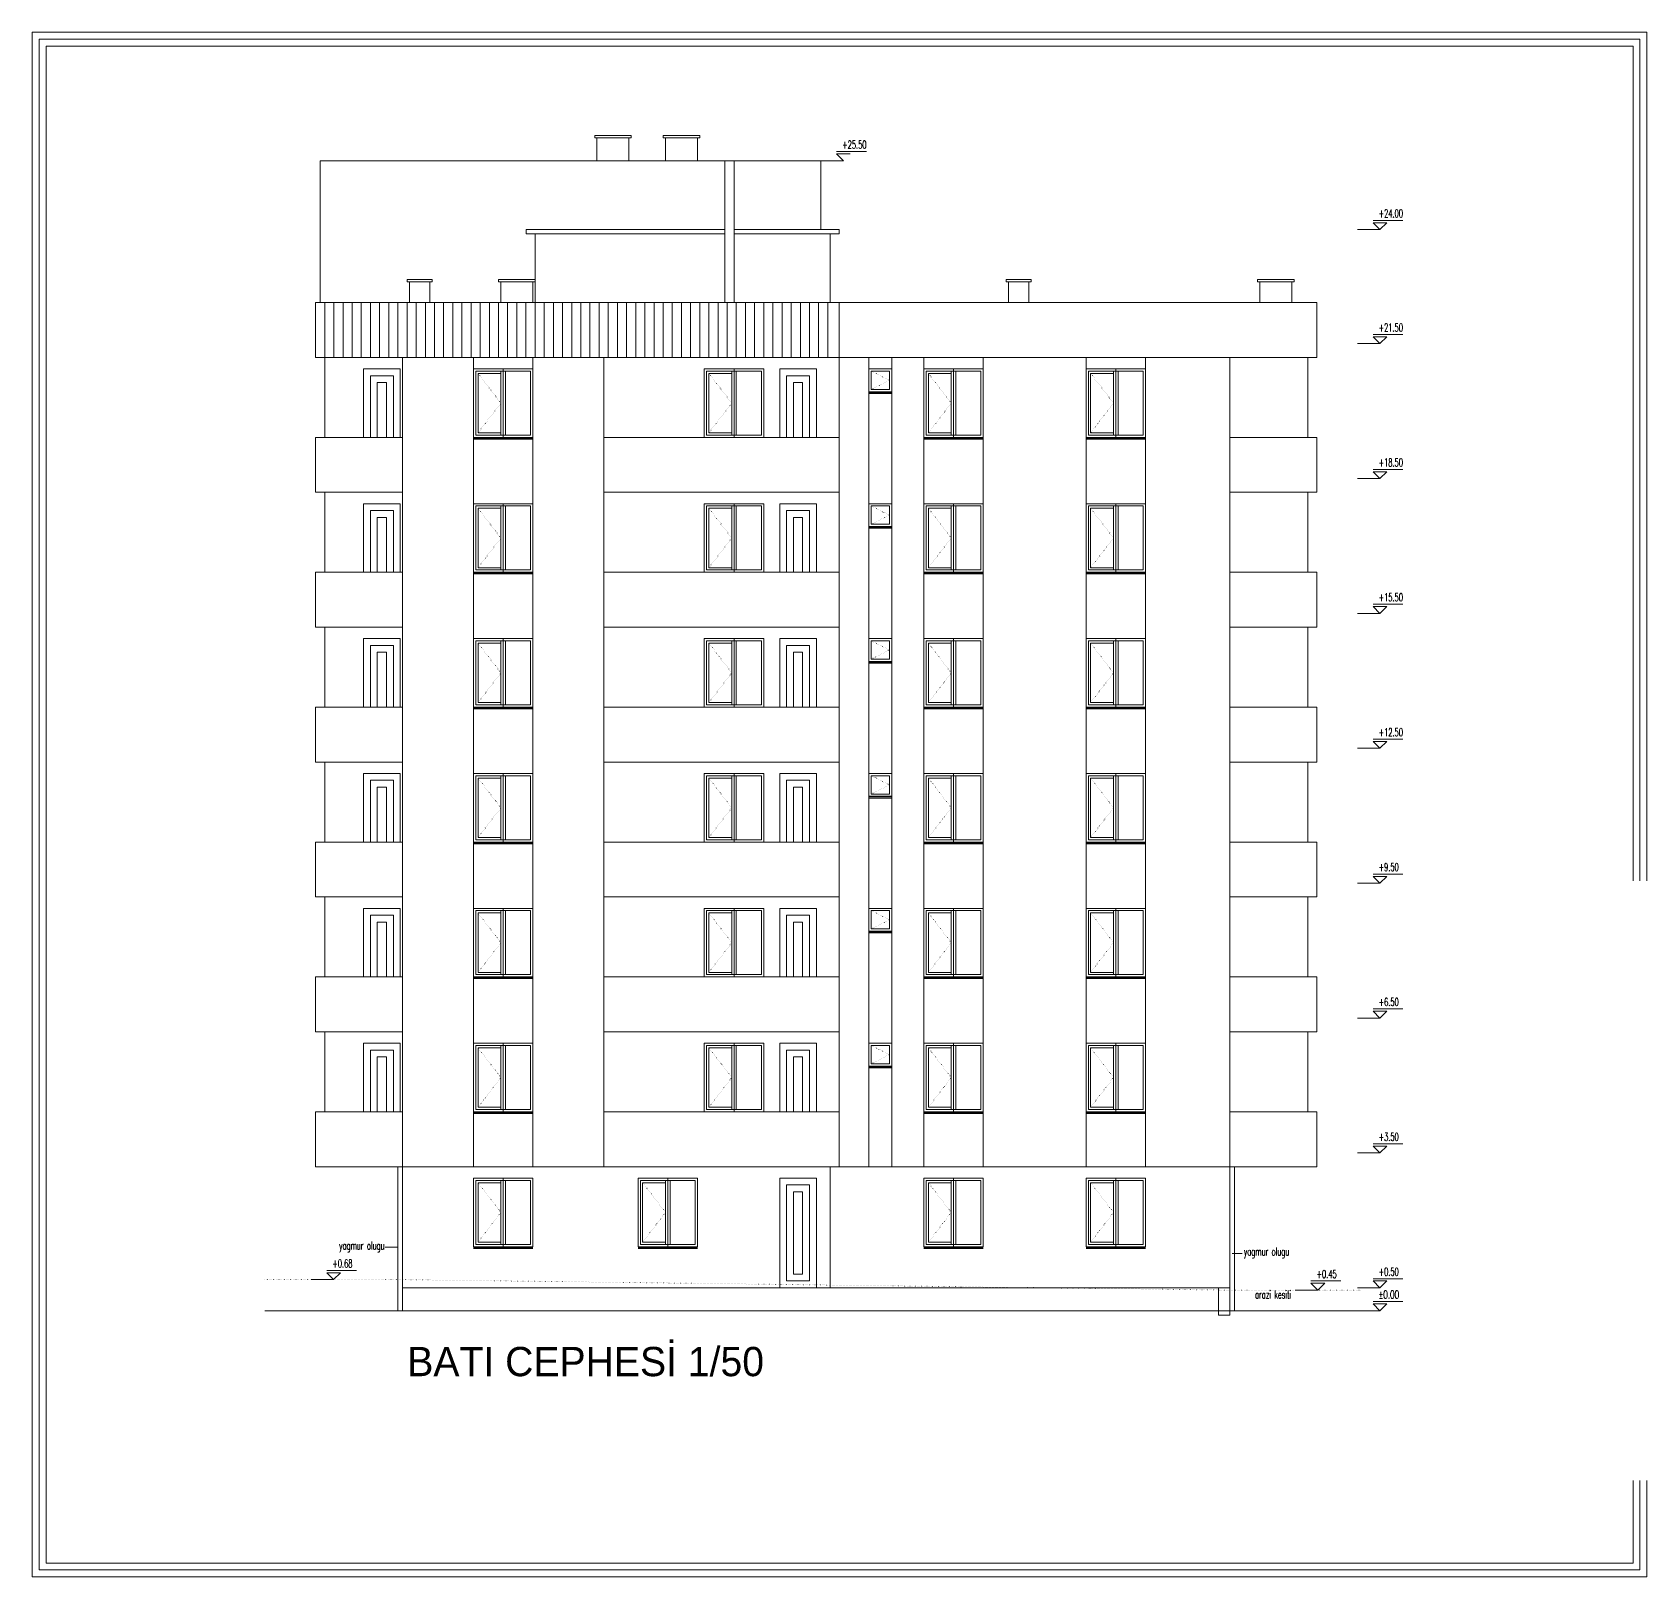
# Model space of a CAD drawing. Header units: millimetres. Extents: x -16104 to 67872, y -88009 to 12107.
# Drawn here: x 49930 to 53461, y 8729 to 12107 of the extents above; entities that cross this region are included whole.
import ezdxf

# ---------------------------------------------------------------- set-up
doc = ezdxf.new("R2010")
doc.units = ezdxf.units.MM
doc.linetypes.add('ACAD_ISO07W100', pattern=[3, 0, -3])
doc.layers.get('0').update_dxf_attribs({"color": 241})
doc.layers.add('c05', color=32, linetype='Continuous', lineweight=13)
doc.layers.add('TARAMA', color=8, linetype='Continuous', lineweight=15)
doc.styles.add('OLCU', font='simplex.shx', dxfattribs={"width": 0.6, "height": 1400})
doc.styles.add('ÖLÇÜ-50', font='comic.ttf', dxfattribs={"height": 12.5})

msp = doc.modelspace()

# ---------------------------------------------------------------- linework, layer by layer
for p, q in [((51759.8, 11321.1), (51809.8, 11321.1)), ((51759.8, 11318.1), (51809.8, 11318.1)), ((50895, 11221.1), (51025, 11221.1)), ((50895, 11218.1), (51025, 11218.1)), ((51879.8, 11221.1), (52009.8, 11221.1)), ((51879.8, 11218.1), (52009.8, 11218.1)), ((52234.6, 11221.1), (52364.6, 11221.1)), ((52234.6, 11218.1), (52364.6, 11218.1)), ((51759.8, 11026.1), (51809.8, 11026.1)), ((51759.8, 11023.1), (51809.8, 11023.1)), ((50895, 10926.1), (51025, 10926.1)), ((50895, 10923.1), (51025, 10923.1)), ((51879.8, 10926.1), (52009.8, 10926.1)), ((51879.8, 10923.1), (52009.8, 10923.1)), ((52234.6, 10926.1), (52364.6, 10926.1)), ((52234.6, 10923.1), (52364.6, 10923.1)), ((51759.8, 10731.1), (51809.8, 10731.1)), ((51759.8, 10728.1), (51809.8, 10728.1)), ((50895, 10631.1), (51025, 10631.1)), ((50895, 10628.1), (51025, 10628.1)), ((51879.8, 10631.1), (52009.8, 10631.1)), ((51879.8, 10628.1), (52009.8, 10628.1)), ((52234.6, 10631.1), (52364.6, 10631.1)), ((52234.6, 10628.1), (52364.6, 10628.1)), ((51759.8, 10436.1), (51809.8, 10436.1)), ((51759.8, 10433.1), (51809.8, 10433.1)), ((50895, 10336.1), (51025, 10336.1)), ((50895, 10333.1), (51025, 10333.1)), ((51879.8, 10336.1), (52009.8, 10336.1)), ((51879.8, 10333.1), (52009.8, 10333.1)), ((52234.6, 10336.1), (52364.6, 10336.1)), ((52234.6, 10333.1), (52364.6, 10333.1)), ((51759.8, 10141.1), (51809.8, 10141.1)), ((51759.8, 10138.1), (51809.8, 10138.1)), ((50895, 10041.1), (51025, 10041.1)), ((50895, 10038.1), (51025, 10038.1)), ((51879.8, 10041.1), (52009.8, 10041.1)), ((51879.8, 10038.1), (52009.8, 10038.1)), ((52234.6, 10041.1), (52364.6, 10041.1)), ((52234.6, 10038.1), (52364.6, 10038.1)), ((51759.8, 9846.1), (51809.8, 9846.1)), ((51759.8, 9843.1), (51809.8, 9843.1)), ((50895, 9746.1), (51025, 9746.1)), ((51879.8, 9746.1), (52009.8, 9746.1)), ((52234.6, 9746.1), (52364.6, 9746.1)), ((50895, 9743.1), (51025, 9743.1)), ((51879.8, 9743.1), (52009.8, 9743.1)), ((52234.6, 9743.1), (52364.6, 9743.1)), ((50895, 9451.1), (51025, 9451.1)), ((50895, 9448.1), (51025, 9448.1)), ((51255, 9451.1), (51385, 9451.1)), ((51255, 9448.1), (51385, 9448.1)), ((51879.8, 9451.1), (52009.8, 9451.1)), ((51879.8, 9448.1), (52009.8, 9448.1)), ((52234.6, 9451.1), (52364.6, 9451.1)), ((52234.6, 9448.1), (52364.6, 9448.1))]:
    msp.add_line(p, q)
at = {"layer": 'c05'}
for points in [[(53460.6, 8939.6), (53460.6, 8729.3), (49930.3, 8729.3), (49930.3, 12107.1), (53460.6, 12107.1), (53460.6, 10251)], [(53460.6, 8939.6), (53460.6, 8729.3), (49930.3, 8729.3), (49930.3, 12107.1), (53460.6, 12107.1), (53460.6, 10251)], [(53445.6, 8939.6), (53445.6, 8744.3), (49945.3, 8744.3), (49945.3, 12092.1), (53445.6, 12092.1), (53445.6, 10251)], [(53430.6, 8939.6), (53430.6, 8759.3), (49960.3, 8759.3), (49960.3, 12077.1), (53430.6, 12077.1), (53430.6, 10251)]]:
    msp.add_lwpolyline(points, dxfattribs=at)
at = {"layer": 'TARAMA'}
for p, q in [((51160.1, 11881.1), (51160.1, 11876.1)), ((51160.1, 11881.1), (51240.1, 11881.1)), ((51160.1, 11876.1), (51240.1, 11876.1)), ((51165.1, 11876.1), (51165.1, 11826.1)), ((51235.1, 11876.1), (51235.1, 11826.1)), ((51240.1, 11881.1), (51240.1, 11876.1)), ((51309.8, 11881.1), (51309.8, 11876.1)), ((51309.8, 11881.1), (51389.8, 11881.1)), ((51309.8, 11876.1), (51389.8, 11876.1)), ((51309.8, 11876.1), (51389.8, 11876.1)), ((51314.8, 11876.1), (51314.8, 11826.1)), ((51314.8, 11871.1), (51314.8, 11826.1)), ((51384.8, 11876.1), (51384.8, 11826.1)), ((51384.8, 11871.1), (51384.8, 11826.1)), ((51389.8, 11881.1), (51389.8, 11876.1)), ((50559.8, 11516.1), (50559.8, 11826.1)), ((50990.1, 11826.1), (51654.8, 11826.1)), ((51444.8, 11516.1), (51444.8, 11826.1)), ((51464.8, 11516.1), (51464.8, 11826.1)), ((51654.8, 11676.1), (51654.8, 11826.1)), ((51010.1, 11676.1), (51444.8, 11676.1)), ((51010.1, 11676.1), (51010.1, 11666.1)), ((51010.1, 11666.1), (51444.8, 11666.1)), ((51030.1, 11666.1), (51030.1, 11516.1)), ((51464.8, 11676.1), (51694.8, 11676.1)), ((51464.8, 11666.1), (51694.8, 11666.1)), ((51674.8, 11666.1), (51674.8, 11516.1)), ((51694.8, 11676.1), (51694.8, 11666.1)), ((50749.8, 11566.1), (50749.8, 11561.1)), ((50804.8, 11566.1), (50749.8, 11566.1)), ((50804.8, 11561.1), (50749.8, 11561.1)), ((50754.8, 11561.1), (50754.8, 11516.1)), ((50799.8, 11561.1), (50799.8, 11516.1)), ((50804.8, 11566.1), (50804.8, 11561.1)), ((50950.1, 11566.1), (51030.1, 11566.1)), ((50950.1, 11561.1), (50950.1, 11566.1)), ((50950.1, 11561.1), (51030.1, 11561.1)), ((50955.1, 11561.1), (50955.1, 11516.1)), ((51025.1, 11561.1), (51025.1, 11516.1)), ((52114.8, 11566.1), (52059.8, 11566.1)), ((52059.8, 11561.1), (52059.8, 11566.1)), ((52114.8, 11561.1), (52059.8, 11561.1)), ((52064.8, 11561.1), (52064.8, 11516.1)), ((52109.8, 11561.1), (52109.8, 11516.1)), ((52114.8, 11566.1), (52114.8, 11561.1)), ((52609.3, 11566.1), (52689.3, 11566.1)), ((52609.3, 11566.1), (52609.3, 11561.1)), ((52609.3, 11561.1), (52689.3, 11561.1)), ((52614.3, 11561.1), (52614.3, 11516.1)), ((52684.3, 11561.1), (52684.3, 11516.1)), ((52689.3, 11566.1), (52689.3, 11561.1)), ((50549.8, 11516.1), (52739.3, 11516.1)), ((50549.8, 11516.1), (50549.8, 11396.1)), ((50569.8, 11516.1), (50569.8, 11396.1)), ((50589.8, 11516.1), (50589.8, 11396.1)), ((50609.8, 11516.1), (50609.8, 11396.1)), ((50629.8, 11516.1), (50629.8, 11396.1)), ((50649.8, 11516.1), (50649.8, 11396.1)), ((50669.8, 11516.1), (50669.8, 11396.1)), ((50689.8, 11516.1), (50689.8, 11396.1)), ((50709.8, 11516.1), (50709.8, 11396.1)), ((50729.8, 11516.1), (50729.8, 11396.1)), ((50729.8, 11516.1), (50729.8, 11396.1)), ((50749.8, 11516.1), (50749.8, 11396.1)), ((50769.8, 11516.1), (50769.8, 11396.1)), ((50789.8, 11516.1), (50789.8, 11396.1)), ((50809.8, 11516.1), (50809.8, 11396.1)), ((50829.8, 11516.1), (50829.8, 11396.1)), ((50849.8, 11516.1), (50849.8, 11396.1)), ((50869.8, 11516.1), (50869.8, 11396.1)), ((50889.8, 11516.1), (50889.8, 11396.1)), ((50909.8, 11516.1), (50909.8, 11396.1)), ((50929.8, 11516.1), (50929.8, 11396.1)), ((50949.8, 11516.1), (50949.8, 11396.1)), ((50969.8, 11516.1), (50969.8, 11396.1)), ((50989.8, 11516.1), (50989.8, 11396.1)), ((51009.8, 11516.1), (51009.8, 11396.1)), ((51029.8, 11516.1), (51029.8, 11396.1)), ((51049.8, 11516.1), (51049.8, 11396.1)), ((51069.8, 11516.1), (51069.8, 11396.1)), ((51089.8, 11516.1), (51089.8, 11396.1)), ((51109.8, 11516.1), (51109.8, 11396.1)), ((51129.8, 11516.1), (51129.8, 11396.1)), ((51149.8, 11516.1), (51149.8, 11396.1)), ((51169.8, 11516.1), (51169.8, 11396.1)), ((51189.8, 11516.1), (51189.8, 11396.1)), ((51209.8, 11516.1), (51209.8, 11396.1)), ((51229.8, 11516.1), (51229.8, 11396.1)), ((51249.8, 11516.1), (51249.8, 11396.1)), ((51269.8, 11516.1), (51269.8, 11396.1)), ((51289.8, 11516.1), (51289.8, 11396.1)), ((51309.8, 11516.1), (51309.8, 11396.1)), ((51329.8, 11516.1), (51329.8, 11396.1)), ((51349.8, 11516.1), (51349.8, 11396.1)), ((51369.8, 11516.1), (51369.8, 11396.1)), ((51389.8, 11516.1), (51389.8, 11396.1)), ((51409.8, 11516.1), (51409.8, 11396.1)), ((51429.8, 11516.1), (51429.8, 11396.1)), ((51449.8, 11516.1), (51449.8, 11396.1)), ((51469.8, 11516.1), (51469.8, 11396.1)), ((51489.8, 11516.1), (51489.8, 11396.1)), ((51509.8, 11516.1), (51509.8, 11396.1)), ((51529.8, 11516.1), (51529.8, 11396.1)), ((51549.8, 11516.1), (51549.8, 11396.1)), ((51569.8, 11516.1), (51569.8, 11396.1)), ((51589.8, 11516.1), (51589.8, 11396.1)), ((51609.8, 11516.1), (51609.8, 11396.1)), ((51629.8, 11516.1), (51629.8, 11396.1)), ((51649.8, 11516.1), (51649.8, 11396.1)), ((51669.8, 11516.1), (51669.8, 11396.1)), ((51694.8, 11396.1), (51694.8, 11516.1)), ((52739.3, 11516.1), (52739.3, 11396.1)), ((50549.8, 11396.1), (52739.3, 11396.1)), ((50569.8, 11396.1), (50569.8, 11221.1)), ((50739.8, 11396.1), (50739.8, 11101.1)), ((50895, 11396.1), (50895, 11131.1)), ((50960, 11371.1), (50960, 11221.1)), ((51025, 11396.1), (51025, 11131.1)), ((51180.1, 11396.1), (51180.1, 11101.1)), ((51464.8, 11371.1), (51464.8, 11221.1)), ((51694.8, 11396.1), (51694.8, 11101.1)), ((51759.8, 11396.1), (51759.8, 11131.1)), ((51809.8, 11396.1), (51809.8, 11131.1)), ((51879.8, 11396.1), (51879.8, 11131.1)), ((51944.8, 11371.1), (51944.8, 11221.1)), ((52009.8, 11396.1), (52009.8, 11131.1)), ((52234.6, 11396.1), (52234.6, 11131.1)), ((52299.6, 11371.1), (52299.6, 11221.1)), ((52364.6, 11396.1), (52364.6, 11131.1)), ((52549.3, 11396.1), (52549.3, 11101.1)), ((52719.3, 11396.1), (52719.3, 11221.1)), ((50955, 11366.1), (50955, 11226.1)), ((50965, 11366.1), (50965, 11226.1)), ((51459.8, 11366.1), (51459.8, 11226.1)), ((51469.8, 11366.1), (51469.8, 11226.1)), ((51939.8, 11366.1), (51939.8, 11226.1)), ((51949.8, 11366.1), (51949.8, 11226.1)), ((52294.6, 11366.1), (52294.6, 11226.1)), ((52304.6, 11366.1), (52304.6, 11226.1)), ((50549.8, 11221.1), (50739.8, 11221.1)), ((50549.8, 11221.1), (50549.8, 11101.1)), ((51180.1, 11221.1), (51694.8, 11221.1)), ((52549.3, 11221.1), (52739.3, 11221.1)), ((52739.3, 11221.1), (52739.3, 11131.1)), ((52739.3, 11221.1), (52739.3, 11101.1)), ((50739.8, 11131.1), (50739.8, 10806.1)), ((50895, 11131.1), (50895, 10836.1)), ((51025, 11131.1), (51025, 10836.1)), ((51180.1, 11131.1), (51180.1, 10806.1)), ((51694.8, 11131.1), (51694.8, 10806.1)), ((51759.8, 11131.1), (51759.8, 10836.1)), ((51809.8, 11131.1), (51809.8, 10836.1)), ((51879.8, 11131.1), (51879.8, 10836.1)), ((52009.8, 11131.1), (52009.8, 10836.1)), ((52234.6, 11131.1), (52234.6, 10836.1)), ((52364.6, 11131.1), (52364.6, 10836.1)), ((52549.3, 11131.1), (52549.3, 10806.1)), ((50549.8, 11101.1), (50739.8, 11101.1)), ((50569.8, 11101.1), (50569.8, 10926.1)), ((51180.1, 11101.1), (51694.8, 11101.1)), ((52549.3, 11101.1), (52739.3, 11101.1)), ((52719.3, 11101.1), (52719.3, 10926.1)), ((50955, 11071.1), (50955, 10931.1)), ((50960, 11076.1), (50960, 10926.1)), ((50965, 11071.1), (50965, 10931.1)), ((51459.8, 11071.1), (51459.8, 10931.1)), ((51464.8, 11076.1), (51464.8, 10926.1)), ((51469.8, 11071.1), (51469.8, 10931.1)), ((51939.8, 11071.1), (51939.8, 10931.1)), ((51944.8, 11076.1), (51944.8, 10926.1)), ((51949.8, 11071.1), (51949.8, 10931.1)), ((52294.6, 11071.1), (52294.6, 10931.1)), ((52299.6, 11076.1), (52299.6, 10926.1)), ((52304.6, 11071.1), (52304.6, 10931.1)), ((50549.8, 10926.1), (50739.8, 10926.1)), ((50549.8, 10926.1), (50549.8, 10806.1)), ((51180.1, 10926.1), (51694.8, 10926.1)), ((52549.3, 10926.1), (52739.3, 10926.1)), ((52739.3, 10926.1), (52739.3, 10836.1)), ((52739.3, 10926.1), (52739.3, 10806.1)), ((50549.8, 10806.1), (50739.8, 10806.1)), ((50569.8, 10806.1), (50569.8, 10631.1)), ((50739.8, 10836.1), (50739.8, 10511.1)), ((50895, 10836.1), (50895, 10541.1)), ((51025, 10836.1), (51025, 10541.1)), ((51180.1, 10836.1), (51180.1, 10511.1)), ((51180.1, 10806.1), (51694.8, 10806.1)), ((51694.8, 10836.1), (51694.8, 10511.1)), ((51759.8, 10836.1), (51759.8, 10541.1)), ((51809.8, 10836.1), (51809.8, 10541.1)), ((51879.8, 10836.1), (51879.8, 10541.1)), ((52009.8, 10836.1), (52009.8, 10541.1)), ((52234.6, 10836.1), (52234.6, 10541.1)), ((52364.6, 10836.1), (52364.6, 10541.1)), ((52549.3, 10836.1), (52549.3, 10511.1)), ((52549.3, 10806.1), (52739.3, 10806.1)), ((52719.3, 10806.1), (52719.3, 10631.1)), ((50955, 10776.1), (50955, 10636.1)), ((50960, 10781.1), (50960, 10631.1)), ((50965, 10776.1), (50965, 10636.1)), ((51459.8, 10776.1), (51459.8, 10636.1)), ((51464.8, 10781.1), (51464.8, 10631.1)), ((51469.8, 10776.1), (51469.8, 10636.1)), ((51939.8, 10776.1), (51939.8, 10636.1)), ((51944.8, 10781.1), (51944.8, 10631.1)), ((51949.8, 10776.1), (51949.8, 10636.1)), ((52294.6, 10776.1), (52294.6, 10636.1)), ((52299.6, 10781.1), (52299.6, 10631.1)), ((52304.6, 10776.1), (52304.6, 10636.1)), ((50549.8, 10631.1), (50739.8, 10631.1)), ((50549.8, 10631.1), (50549.8, 10511.1)), ((51180.1, 10631.1), (51694.8, 10631.1)), ((52549.3, 10631.1), (52739.3, 10631.1)), ((52739.3, 10631.1), (52739.3, 10541.1)), ((52739.3, 10631.1), (52739.3, 10511.1)), ((50739.8, 10541.1), (50739.8, 10216.1)), ((50895, 10541.1), (50895, 10246.1)), ((51025, 10541.1), (51025, 10246.1)), ((51180.1, 10541.1), (51180.1, 10216.1)), ((51694.8, 10541.1), (51694.8, 10216.1)), ((51759.8, 10541.1), (51759.8, 10246.1)), ((51809.8, 10541.1), (51809.8, 10246.1)), ((51879.8, 10541.1), (51879.8, 10246.1)), ((52009.8, 10541.1), (52009.8, 10246.1)), ((52234.6, 10541.1), (52234.6, 10246.1)), ((52364.6, 10541.1), (52364.6, 10246.1)), ((52549.3, 10541.1), (52549.3, 10216.1)), ((50549.8, 10511.1), (50739.8, 10511.1)), ((50569.8, 10511.1), (50569.8, 10336.1)), ((50960, 10486.1), (50960, 10336.1)), ((51180.1, 10511.1), (51694.8, 10511.1)), ((51464.8, 10486.1), (51464.8, 10336.1)), ((51944.8, 10486.1), (51944.8, 10336.1)), ((52299.6, 10486.1), (52299.6, 10336.1)), ((52549.3, 10511.1), (52739.3, 10511.1)), ((52719.3, 10511.1), (52719.3, 10336.1)), ((50955, 10481.1), (50955, 10341.1)), ((50965, 10481.1), (50965, 10341.1)), ((51459.8, 10481.1), (51459.8, 10341.1)), ((51469.8, 10481.1), (51469.8, 10341.1)), ((51939.8, 10481.1), (51939.8, 10341.1)), ((51949.8, 10481.1), (51949.8, 10341.1)), ((52294.6, 10481.1), (52294.6, 10341.1)), ((52304.6, 10481.1), (52304.6, 10341.1)), ((50549.8, 10336.1), (50739.8, 10336.1)), ((50549.8, 10336.1), (50549.8, 10216.1)), ((51180.1, 10336.1), (51694.8, 10336.1)), ((52549.3, 10336.1), (52739.3, 10336.1)), ((52739.3, 10336.1), (52739.3, 10246.1)), ((52739.3, 10336.1), (52739.3, 10216.1)), ((50739.8, 10246.1), (50739.8, 9921.1)), ((50895, 10246.1), (50895, 9951.1)), ((51025, 10246.1), (51025, 9951.1)), ((51180.1, 10246.1), (51180.1, 9921.1)), ((51694.8, 10246.1), (51694.8, 9921.1)), ((51759.8, 10246.1), (51759.8, 9951.1)), ((51809.8, 10246.1), (51809.8, 9951.1)), ((51879.8, 10246.1), (51879.8, 9951.1)), ((52009.8, 10246.1), (52009.8, 9951.1)), ((52234.6, 10246.1), (52234.6, 9951.1)), ((52364.6, 10246.1), (52364.6, 9951.1)), ((52549.3, 10246.1), (52549.3, 9921.1)), ((50549.8, 10216.1), (50739.8, 10216.1)), ((50569.8, 10216.1), (50569.8, 10041.1)), ((51180.1, 10216.1), (51694.8, 10216.1)), ((52549.3, 10216.1), (52739.3, 10216.1)), ((52719.3, 10216.1), (52719.3, 10041.1)), ((50955, 10186.1), (50955, 10046.1)), ((50960, 10191.1), (50960, 10041.1)), ((50965, 10186.1), (50965, 10046.1)), ((51459.8, 10186.1), (51459.8, 10046.1)), ((51464.8, 10191.1), (51464.8, 10041.1)), ((51469.8, 10186.1), (51469.8, 10046.1)), ((51939.8, 10186.1), (51939.8, 10046.1)), ((51944.8, 10191.1), (51944.8, 10041.1)), ((51949.8, 10186.1), (51949.8, 10046.1)), ((52294.6, 10186.1), (52294.6, 10046.1)), ((52299.6, 10191.1), (52299.6, 10041.1)), ((52304.6, 10186.1), (52304.6, 10046.1)), ((50549.8, 10041.1), (50739.8, 10041.1)), ((50549.8, 10041.1), (50549.8, 9921.1)), ((51180.1, 10041.1), (51694.8, 10041.1)), ((52549.3, 10041.1), (52739.3, 10041.1)), ((52739.3, 10041.1), (52739.3, 9951.1)), ((52739.3, 10041.1), (52739.3, 9921.1)), ((50549.8, 9921.1), (50739.8, 9921.1)), ((50569.8, 9921.1), (50569.8, 9746.1)), ((50739.8, 9951.1), (50739.8, 9626.1)), ((50895, 9951.1), (50895, 9626.1)), ((51025, 9951.1), (51025, 9626.1)), ((51180.1, 9951.1), (51180.1, 9626.1)), ((51180.1, 9921.1), (51694.8, 9921.1)), ((51694.8, 9951.1), (51694.8, 9626.1)), ((51759.8, 9951.1), (51759.8, 9626.1)), ((51809.8, 9951.1), (51809.8, 9626.1)), ((51879.8, 9951.1), (51879.8, 9626.1)), ((52009.8, 9951.1), (52009.8, 9626.1)), ((52234.6, 9951.1), (52234.6, 9626.1)), ((52364.6, 9951.1), (52364.6, 9626.1)), ((52549.3, 9951.1), (52549.3, 9626.1)), ((52549.3, 9921.1), (52739.3, 9921.1)), ((52719.3, 9921.1), (52719.3, 9746.1)), ((50955, 9891.1), (50955, 9751.1)), ((50960, 9896.1), (50960, 9746.1)), ((50965, 9891.1), (50965, 9751.1)), ((51459.8, 9891.1), (51459.8, 9751.1)), ((51464.8, 9896.1), (51464.8, 9746.1)), ((51469.8, 9891.1), (51469.8, 9751.1)), ((51939.8, 9891.1), (51939.8, 9751.1)), ((51944.8, 9896.1), (51944.8, 9746.1)), ((51949.8, 9891.1), (51949.8, 9751.1)), ((52294.6, 9891.1), (52294.6, 9751.1)), ((52299.6, 9896.1), (52299.6, 9746.1)), ((52304.6, 9891.1), (52304.6, 9751.1)), ((50549.8, 9746.1), (50739.8, 9746.1)), ((50549.8, 9746.1), (50549.8, 9626.1)), ((51180.1, 9746.1), (51694.8, 9746.1)), ((52549.3, 9746.1), (52739.3, 9746.1)), ((52739.3, 9746.1), (52739.3, 9656.1)), ((52739.3, 9746.1), (52739.3, 9626.1)), ((52549.3, 9656.1), (52549.3, 9311.1)), ((50549.8, 9626.1), (50739.8, 9626.1)), ((50729.8, 9626.1), (50729.8, 9311.1)), ((50739.8, 9626.1), (52549.3, 9626.1)), ((50739.8, 9626.1), (50739.8, 9311.1)), ((51180.1, 9626.1), (51694.8, 9626.1)), ((51674.8, 9626.1), (51674.8, 9361.1)), ((52549.3, 9626.1), (52739.3, 9626.1)), ((50955, 9596.1), (50955, 9456.1)), ((50960, 9601.1), (50960, 9451.1)), ((50965, 9596.1), (50965, 9456.1)), ((51315, 9596.1), (51315, 9456.1)), ((51320, 9601.1), (51320, 9451.1)), ((51325, 9596.1), (51325, 9456.1)), ((51939.8, 9596.1), (51939.8, 9456.1)), ((51944.8, 9601.1), (51944.8, 9451.1)), ((51949.8, 9596.1), (51949.8, 9456.1)), ((52294.6, 9596.1), (52294.6, 9456.1)), ((52299.6, 9601.1), (52299.6, 9451.1)), ((52304.6, 9596.1), (52304.6, 9456.1)), ((50739.8, 9451.1), (50739.8, 9361.1)), ((50739.8, 9361.1), (52549.3, 9361.1)), ((50438.7, 9311.1), (50739.8, 9311.1)), ((50535.4, 9311.1), (52767.3, 9311.1)), ((52549.3, 9311.1), (52834.8, 9311.1))]:
    msp.add_line(p, q, dxfattribs=at)
at = {"layer": 'TARAMA', "ltscale": 0.01}
for p, q in [((51689.1, 11846.1), (51754.1, 11846.1)), ((51704.1, 11826.1), (51689.1, 11841.1)), ((51689.1, 11841.1), (51719.1, 11841.1)), ((51704.1, 11826.1), (51654.8, 11826.1)), ((52862.2, 11695.7), (52927.2, 11695.7)), ((52877.2, 11675.7), (52862.2, 11690.7)), ((52862.2, 11690.7), (52892.2, 11690.7)), ((52877.2, 11675.7), (52892.2, 11690.7)), ((52877.2, 11675.7), (52827.9, 11675.7)), ((52862.2, 11446.1), (52927.2, 11446.1)), ((52877.2, 11426.1), (52862.2, 11441.1)), ((52862.2, 11441.1), (52892.2, 11441.1)), ((52877.2, 11426.1), (52892.2, 11441.1)), ((52877.2, 11426.1), (52827.9, 11426.1)), ((52877.2, 11131.1), (52827.9, 11131.1)), ((52862.2, 11151.1), (52927.2, 11151.1)), ((52877.2, 11131.1), (52862.2, 11146.1)), ((52862.2, 11146.1), (52892.2, 11146.1)), ((52877.2, 11131.1), (52892.2, 11146.1)), ((52862.2, 10856.1), (52927.2, 10856.1)), ((52877.2, 10836.1), (52862.2, 10851.1)), ((52862.2, 10851.1), (52892.2, 10851.1)), ((52877.2, 10836.1), (52892.2, 10851.1)), ((52877.2, 10836.1), (52827.9, 10836.1)), ((52862.2, 10561.1), (52927.2, 10561.1)), ((52877.2, 10541.1), (52862.2, 10556.1)), ((52862.2, 10556.1), (52892.2, 10556.1)), ((52877.2, 10541.1), (52892.2, 10556.1)), ((52877.2, 10541.1), (52827.9, 10541.1)), ((52877.2, 10246.1), (52827.9, 10246.1)), ((52862.2, 10266.1), (52927.2, 10266.1)), ((52877.2, 10246.1), (52862.2, 10261.1)), ((52862.2, 10261.1), (52892.2, 10261.1)), ((52877.2, 10246.1), (52892.2, 10261.1)), ((52862.2, 9971.1), (52927.2, 9971.1)), ((52877.2, 9951.1), (52862.2, 9966.1)), ((52862.2, 9966.1), (52892.2, 9966.1)), ((52877.2, 9951.1), (52892.2, 9966.1)), ((52877.2, 9951.1), (52827.9, 9951.1)), ((52862.2, 9676.1), (52927.2, 9676.1)), ((52877.2, 9656.1), (52827.9, 9656.1)), ((52877.2, 9656.1), (52862.2, 9671.1)), ((52862.2, 9671.1), (52892.2, 9671.1)), ((52877.2, 9656.1), (52892.2, 9671.1)), ((50729.8, 9626.1), (50729.8, 9311.1)), ((52559.3, 9626.1), (52559.3, 9311.1)), ((50702.2, 9450.2), (50729.8, 9450.2)), ((52553.8, 9435.9), (52575.7, 9435.9)), ((50574.3, 9399.1), (50639.3, 9399.1)), ((50589.3, 9379.1), (50574.3, 9394.1)), ((50574.3, 9394.1), (50604.3, 9394.1)), ((50589.3, 9379.1), (50604.3, 9394.1)), ((50589.3, 9379.1), (50539.9, 9379.1)), ((52741.4, 9356.1), (52692, 9356.1)), ((52726.4, 9376.1), (52791.4, 9376.1)), ((52741.4, 9356.1), (52726.4, 9371.1)), ((52726.4, 9371.1), (52756.4, 9371.1)), ((52741.4, 9356.1), (52756.4, 9371.1)), ((52877.2, 9361.1), (52827.9, 9361.1)), ((52862.2, 9381.1), (52927.2, 9381.1)), ((52877.2, 9361.1), (52862.2, 9376.1)), ((52862.2, 9376.1), (52892.2, 9376.1)), ((52877.2, 9361.1), (52892.2, 9376.1)), ((52862.2, 9331.1), (52927.2, 9331.1)), ((52877.2, 9311.1), (52862.2, 9326.1)), ((52862.2, 9326.1), (52892.2, 9326.1)), ((52877.2, 9311.1), (52892.2, 9326.1)), ((52877.2, 9311.1), (52827.9, 9311.1))]:
    msp.add_line(p, q, dxfattribs=at)
at = {"layer": 'TARAMA', "linetype": 'ACAD_ISO07W100'}
for p, q in [((50905, 11361.1), (50955, 11296.1)), ((51409.8, 11361.1), (51459.8, 11296.1)), ((51764.8, 11366.1), (51804.8, 11346.1)), ((51804.8, 11346.1), (51764.8, 11326.1)), ((51889.8, 11361.1), (51939.8, 11296.1)), ((52244.6, 11361.1), (52294.6, 11296.1)), ((50955, 11296.1), (50905, 11231.1)), ((51459.8, 11296.1), (51409.8, 11231.1)), ((51939.8, 11296.1), (51889.8, 11231.1)), ((52294.6, 11296.1), (52244.6, 11231.1)), ((50905, 11066.1), (50955, 11001.1)), ((51409.8, 11066.1), (51459.8, 11001.1)), ((51764.8, 11071.1), (51804.8, 11051.1)), ((51804.8, 11051.1), (51764.8, 11031.1)), ((51889.8, 11066.1), (51939.8, 11001.1)), ((52244.6, 11066.1), (52294.6, 11001.1)), ((50955, 11001.1), (50905, 10936.1)), ((51459.8, 11001.1), (51409.8, 10936.1)), ((51939.8, 11001.1), (51889.8, 10936.1)), ((52294.6, 11001.1), (52244.6, 10936.1)), ((50905, 10771.1), (50955, 10706.1)), ((51409.8, 10771.1), (51459.8, 10706.1)), ((51764.8, 10776.1), (51804.8, 10756.1)), ((51889.8, 10771.1), (51939.8, 10706.1)), ((52244.6, 10771.1), (52294.6, 10706.1)), ((51804.8, 10756.1), (51764.8, 10736.1)), ((50955, 10706.1), (50905, 10641.1)), ((51459.8, 10706.1), (51409.8, 10641.1)), ((51939.8, 10706.1), (51889.8, 10641.1)), ((52294.6, 10706.1), (52244.6, 10641.1)), ((50905, 10476.1), (50955, 10411.1)), ((51409.8, 10476.1), (51459.8, 10411.1)), ((51764.8, 10481.1), (51804.8, 10461.1)), ((51804.8, 10461.1), (51764.8, 10441.1)), ((51889.8, 10476.1), (51939.8, 10411.1)), ((52244.6, 10476.1), (52294.6, 10411.1)), ((50955, 10411.1), (50905, 10346.1)), ((51459.8, 10411.1), (51409.8, 10346.1)), ((51939.8, 10411.1), (51889.8, 10346.1)), ((52294.6, 10411.1), (52244.6, 10346.1)), ((50905, 10181.1), (50955, 10116.1)), ((51409.8, 10181.1), (51459.8, 10116.1)), ((51764.8, 10186.1), (51804.8, 10166.1)), ((51889.8, 10181.1), (51939.8, 10116.1)), ((52244.6, 10181.1), (52294.6, 10116.1)), ((51804.8, 10166.1), (51764.8, 10146.1)), ((50955, 10116.1), (50905, 10051.1)), ((51459.8, 10116.1), (51409.8, 10051.1)), ((51939.8, 10116.1), (51889.8, 10051.1)), ((52294.6, 10116.1), (52244.6, 10051.1)), ((50905, 9886.1), (50955, 9821.1)), ((51409.8, 9886.1), (51459.8, 9821.1)), ((51764.8, 9891.1), (51804.8, 9871.1)), ((51889.8, 9886.1), (51939.8, 9821.1)), ((52244.6, 9886.1), (52294.6, 9821.1)), ((51804.8, 9871.1), (51764.8, 9851.1)), ((50955, 9821.1), (50905, 9756.1)), ((51459.8, 9821.1), (51409.8, 9756.1)), ((51939.8, 9821.1), (51889.8, 9756.1)), ((52294.6, 9821.1), (52244.6, 9756.1)), ((50905, 9591.1), (50955, 9526.1)), ((51265, 9591.1), (51315, 9526.1)), ((51889.8, 9591.1), (51939.8, 9526.1)), ((52244.6, 9591.1), (52294.6, 9526.1)), ((50955, 9526.1), (50905, 9461.1)), ((51315, 9526.1), (51265, 9461.1)), ((51939.8, 9526.1), (51889.8, 9461.1)), ((52294.6, 9526.1), (52244.6, 9461.1)), ((50438.7, 9379.1), (50739.8, 9379.1)), ((50739.8, 9379.1), (52549.3, 9356.1)), ((52549.3, 9356.1), (52834.8, 9356.1))]:
    msp.add_line(p, q, dxfattribs=at)
at = {"layer": 'TARAMA'}
for points in [[(50990.1, 11826.1), (50559.8, 11826.1)], [(50654.8, 11371.1), (50734.8, 11371.1), (50734.8, 11221.1)], [(50654.8, 11221.1), (50654.8, 11371.1)], [(50895, 11371.1), (51025, 11371.1), (51025, 11221.1), (50895, 11221.1), (50895, 11371.1)], [(51399.8, 11371.1), (51529.8, 11371.1), (51529.8, 11221.1), (51399.8, 11221.1), (51399.8, 11371.1)], [(51564.8, 11371.1), (51644.8, 11371.1), (51644.8, 11221.1)], [(51564.8, 11221.1), (51564.8, 11371.1)], [(51759.8, 11371.1), (51809.8, 11371.1), (51809.8, 11321.1), (51759.8, 11321.1), (51759.8, 11371.1)], [(51879.8, 11371.1), (52009.8, 11371.1), (52009.8, 11221.1), (51879.8, 11221.1), (51879.8, 11371.1)], [(52234.6, 11371.1), (52364.6, 11371.1), (52364.6, 11221.1), (52234.6, 11221.1), (52234.6, 11371.1)], [(50669.8, 11221.1), (50669.8, 11356.1), (50719.8, 11356.1), (50719.8, 11221.1)], [(50684.8, 11221.1), (50684.8, 11341.1), (50704.8, 11341.1), (50704.8, 11221.1)], [(50955, 11231.1), (50905, 11231.1), (50905, 11361.1), (50955, 11361.1)], [(51459.8, 11231.1), (51409.8, 11231.1), (51409.8, 11361.1), (51459.8, 11361.1)], [(51579.8, 11221.1), (51579.8, 11356.1), (51629.8, 11356.1), (51629.8, 11221.1)], [(51594.8, 11221.1), (51594.8, 11341.1), (51614.8, 11341.1), (51614.8, 11221.1)], [(51939.8, 11231.1), (51889.8, 11231.1), (51889.8, 11361.1), (51939.8, 11361.1)], [(52294.6, 11231.1), (52244.6, 11231.1), (52244.6, 11361.1), (52294.6, 11361.1)], [(50654.8, 11076.1), (50734.8, 11076.1), (50734.8, 10926.1)], [(50654.8, 10926.1), (50654.8, 11076.1)], [(50669.8, 10926.1), (50669.8, 11061.1), (50719.8, 11061.1), (50719.8, 10926.1)], [(50895, 11076.1), (51025, 11076.1), (51025, 10926.1), (50895, 10926.1), (50895, 11076.1)], [(50955, 10936.1), (50905, 10936.1), (50905, 11066.1), (50955, 11066.1)], [(51399.8, 11076.1), (51529.8, 11076.1), (51529.8, 10926.1), (51399.8, 10926.1), (51399.8, 11076.1)], [(51459.8, 10936.1), (51409.8, 10936.1), (51409.8, 11066.1), (51459.8, 11066.1)], [(51564.8, 11076.1), (51644.8, 11076.1), (51644.8, 10926.1)], [(51564.8, 10926.1), (51564.8, 11076.1)], [(51579.8, 10926.1), (51579.8, 11061.1), (51629.8, 11061.1), (51629.8, 10926.1)], [(51759.8, 11076.1), (51809.8, 11076.1), (51809.8, 11026.1), (51759.8, 11026.1), (51759.8, 11076.1)], [(51879.8, 11076.1), (52009.8, 11076.1), (52009.8, 10926.1), (51879.8, 10926.1), (51879.8, 11076.1)], [(51939.8, 10936.1), (51889.8, 10936.1), (51889.8, 11066.1), (51939.8, 11066.1)], [(52234.6, 11076.1), (52364.6, 11076.1), (52364.6, 10926.1), (52234.6, 10926.1), (52234.6, 11076.1)], [(52294.6, 10936.1), (52244.6, 10936.1), (52244.6, 11066.1), (52294.6, 11066.1)], [(50684.8, 10926.1), (50684.8, 11046.1), (50704.8, 11046.1), (50704.8, 10926.1)], [(51594.8, 10926.1), (51594.8, 11046.1), (51614.8, 11046.1), (51614.8, 10926.1)], [(50654.8, 10781.1), (50734.8, 10781.1), (50734.8, 10631.1)], [(50654.8, 10631.1), (50654.8, 10781.1)], [(50895, 10781.1), (51025, 10781.1), (51025, 10631.1), (50895, 10631.1), (50895, 10781.1)], [(50955, 10641.1), (50905, 10641.1), (50905, 10771.1), (50955, 10771.1)], [(51399.8, 10781.1), (51529.8, 10781.1), (51529.8, 10631.1), (51399.8, 10631.1), (51399.8, 10781.1)], [(51459.8, 10641.1), (51409.8, 10641.1), (51409.8, 10771.1), (51459.8, 10771.1)], [(51564.8, 10781.1), (51644.8, 10781.1), (51644.8, 10631.1)], [(51564.8, 10631.1), (51564.8, 10781.1)], [(51759.8, 10781.1), (51809.8, 10781.1), (51809.8, 10731.1), (51759.8, 10731.1), (51759.8, 10781.1)], [(51879.8, 10781.1), (52009.8, 10781.1), (52009.8, 10631.1), (51879.8, 10631.1), (51879.8, 10781.1)], [(51939.8, 10641.1), (51889.8, 10641.1), (51889.8, 10771.1), (51939.8, 10771.1)], [(52234.6, 10781.1), (52364.6, 10781.1), (52364.6, 10631.1), (52234.6, 10631.1), (52234.6, 10781.1)], [(52294.6, 10641.1), (52244.6, 10641.1), (52244.6, 10771.1), (52294.6, 10771.1)], [(50669.8, 10631.1), (50669.8, 10766.1), (50719.8, 10766.1), (50719.8, 10631.1)], [(50684.8, 10631.1), (50684.8, 10751.1), (50704.8, 10751.1), (50704.8, 10631.1)], [(51579.8, 10631.1), (51579.8, 10766.1), (51629.8, 10766.1), (51629.8, 10631.1)], [(51594.8, 10631.1), (51594.8, 10751.1), (51614.8, 10751.1), (51614.8, 10631.1)], [(50654.8, 10486.1), (50734.8, 10486.1), (50734.8, 10336.1)], [(50654.8, 10336.1), (50654.8, 10486.1)], [(50895, 10486.1), (51025, 10486.1), (51025, 10336.1), (50895, 10336.1), (50895, 10486.1)], [(51399.8, 10486.1), (51529.8, 10486.1), (51529.8, 10336.1), (51399.8, 10336.1), (51399.8, 10486.1)], [(51564.8, 10486.1), (51644.8, 10486.1), (51644.8, 10336.1)], [(51564.8, 10336.1), (51564.8, 10486.1)], [(51759.8, 10486.1), (51809.8, 10486.1), (51809.8, 10436.1), (51759.8, 10436.1), (51759.8, 10486.1)], [(51879.8, 10486.1), (52009.8, 10486.1), (52009.8, 10336.1), (51879.8, 10336.1), (51879.8, 10486.1)], [(52234.6, 10486.1), (52364.6, 10486.1), (52364.6, 10336.1), (52234.6, 10336.1), (52234.6, 10486.1)], [(50669.8, 10336.1), (50669.8, 10471.1), (50719.8, 10471.1), (50719.8, 10336.1)], [(50684.8, 10336.1), (50684.8, 10456.1), (50704.8, 10456.1), (50704.8, 10336.1)], [(50955, 10346.1), (50905, 10346.1), (50905, 10476.1), (50955, 10476.1)], [(51459.8, 10346.1), (51409.8, 10346.1), (51409.8, 10476.1), (51459.8, 10476.1)], [(51579.8, 10336.1), (51579.8, 10471.1), (51629.8, 10471.1), (51629.8, 10336.1)], [(51594.8, 10336.1), (51594.8, 10456.1), (51614.8, 10456.1), (51614.8, 10336.1)], [(51939.8, 10346.1), (51889.8, 10346.1), (51889.8, 10476.1), (51939.8, 10476.1)], [(52294.6, 10346.1), (52244.6, 10346.1), (52244.6, 10476.1), (52294.6, 10476.1)], [(50654.8, 10191.1), (50734.8, 10191.1), (50734.8, 10041.1)], [(50654.8, 10041.1), (50654.8, 10191.1)], [(50669.8, 10041.1), (50669.8, 10176.1), (50719.8, 10176.1), (50719.8, 10041.1)], [(50895, 10191.1), (51025, 10191.1), (51025, 10041.1), (50895, 10041.1), (50895, 10191.1)], [(50955, 10051.1), (50905, 10051.1), (50905, 10181.1), (50955, 10181.1)], [(51399.8, 10191.1), (51529.8, 10191.1), (51529.8, 10041.1), (51399.8, 10041.1), (51399.8, 10191.1)], [(51459.8, 10051.1), (51409.8, 10051.1), (51409.8, 10181.1), (51459.8, 10181.1)], [(51564.8, 10191.1), (51644.8, 10191.1), (51644.8, 10041.1)], [(51564.8, 10041.1), (51564.8, 10191.1)], [(51579.8, 10041.1), (51579.8, 10176.1), (51629.8, 10176.1), (51629.8, 10041.1)], [(51759.8, 10191.1), (51809.8, 10191.1), (51809.8, 10141.1), (51759.8, 10141.1), (51759.8, 10191.1)], [(51879.8, 10191.1), (52009.8, 10191.1), (52009.8, 10041.1), (51879.8, 10041.1), (51879.8, 10191.1)], [(51939.8, 10051.1), (51889.8, 10051.1), (51889.8, 10181.1), (51939.8, 10181.1)], [(52234.6, 10191.1), (52364.6, 10191.1), (52364.6, 10041.1), (52234.6, 10041.1), (52234.6, 10191.1)], [(52294.6, 10051.1), (52244.6, 10051.1), (52244.6, 10181.1), (52294.6, 10181.1)], [(50684.8, 10041.1), (50684.8, 10161.1), (50704.8, 10161.1), (50704.8, 10041.1)], [(51594.8, 10041.1), (51594.8, 10161.1), (51614.8, 10161.1), (51614.8, 10041.1)], [(50654.8, 9896.1), (50734.8, 9896.1), (50734.8, 9746.1)], [(50654.8, 9746.1), (50654.8, 9896.1)], [(50895, 9896.1), (51025, 9896.1), (51025, 9746.1), (50895, 9746.1), (50895, 9896.1)], [(50955, 9756.1), (50905, 9756.1), (50905, 9886.1), (50955, 9886.1)], [(51399.8, 9896.1), (51529.8, 9896.1), (51529.8, 9746.1), (51399.8, 9746.1), (51399.8, 9896.1)], [(51459.8, 9756.1), (51409.8, 9756.1), (51409.8, 9886.1), (51459.8, 9886.1)], [(51564.8, 9896.1), (51644.8, 9896.1), (51644.8, 9746.1)], [(51564.8, 9746.1), (51564.8, 9896.1)], [(51759.8, 9896.1), (51809.8, 9896.1), (51809.8, 9846.1), (51759.8, 9846.1), (51759.8, 9896.1)], [(51879.8, 9896.1), (52009.8, 9896.1), (52009.8, 9746.1), (51879.8, 9746.1), (51879.8, 9896.1)], [(51939.8, 9756.1), (51889.8, 9756.1), (51889.8, 9886.1), (51939.8, 9886.1)], [(52234.6, 9896.1), (52364.6, 9896.1), (52364.6, 9746.1), (52234.6, 9746.1), (52234.6, 9896.1)], [(52294.6, 9756.1), (52244.6, 9756.1), (52244.6, 9886.1), (52294.6, 9886.1)], [(50669.8, 9746.1), (50669.8, 9881.1), (50719.8, 9881.1), (50719.8, 9746.1)], [(50684.8, 9746.1), (50684.8, 9866.1), (50704.8, 9866.1), (50704.8, 9746.1)], [(51579.8, 9746.1), (51579.8, 9881.1), (51629.8, 9881.1), (51629.8, 9746.1)], [(51594.8, 9746.1), (51594.8, 9866.1), (51614.8, 9866.1), (51614.8, 9746.1)], [(50895, 9601.1), (51025, 9601.1), (51025, 9451.1), (50895, 9451.1), (50895, 9601.1)], [(50955, 9461.1), (50905, 9461.1), (50905, 9591.1), (50955, 9591.1)], [(51255, 9601.1), (51385, 9601.1), (51385, 9451.1), (51255, 9451.1), (51255, 9601.1)], [(51315, 9461.1), (51265, 9461.1), (51265, 9591.1), (51315, 9591.1)], [(51564.8, 9601.1), (51644.8, 9601.1), (51644.8, 9361.1), (51564.8, 9361.1), (51564.8, 9601.1)], [(51879.8, 9601.1), (52009.8, 9601.1), (52009.8, 9451.1), (51879.8, 9451.1), (51879.8, 9601.1)], [(51939.8, 9461.1), (51889.8, 9461.1), (51889.8, 9591.1), (51939.8, 9591.1)], [(52234.6, 9601.1), (52364.6, 9601.1), (52364.6, 9451.1), (52234.6, 9451.1), (52234.6, 9601.1)], [(52294.6, 9461.1), (52244.6, 9461.1), (52244.6, 9591.1), (52294.6, 9591.1)], [(52524.3, 9361.1), (52524.3, 9301.1), (52549.3, 9301.1), (52549.3, 9361.1), (52524.3, 9361.1)]]:
    msp.add_lwpolyline(points, dxfattribs=at)
for points in [[(50900, 11366.1), (51020, 11366.1), (51020, 11226.1), (50900, 11226.1)], [(51404.8, 11366.1), (51524.8, 11366.1), (51524.8, 11226.1), (51404.8, 11226.1)], [(51764.8, 11366.1), (51804.8, 11366.1), (51804.8, 11326.1), (51764.8, 11326.1)], [(51884.8, 11366.1), (52004.8, 11366.1), (52004.8, 11226.1), (51884.8, 11226.1)], [(52239.6, 11366.1), (52359.6, 11366.1), (52359.6, 11226.1), (52239.6, 11226.1)], [(50900, 11071.1), (51020, 11071.1), (51020, 10931.1), (50900, 10931.1)], [(51404.8, 11071.1), (51524.8, 11071.1), (51524.8, 10931.1), (51404.8, 10931.1)], [(51764.8, 11071.1), (51804.8, 11071.1), (51804.8, 11031.1), (51764.8, 11031.1)], [(51884.8, 11071.1), (52004.8, 11071.1), (52004.8, 10931.1), (51884.8, 10931.1)], [(52239.6, 11071.1), (52359.6, 11071.1), (52359.6, 10931.1), (52239.6, 10931.1)], [(50900, 10776.1), (51020, 10776.1), (51020, 10636.1), (50900, 10636.1)], [(51404.8, 10776.1), (51524.8, 10776.1), (51524.8, 10636.1), (51404.8, 10636.1)], [(51764.8, 10776.1), (51804.8, 10776.1), (51804.8, 10736.1), (51764.8, 10736.1)], [(51884.8, 10776.1), (52004.8, 10776.1), (52004.8, 10636.1), (51884.8, 10636.1)], [(52239.6, 10776.1), (52359.6, 10776.1), (52359.6, 10636.1), (52239.6, 10636.1)], [(50900, 10481.1), (51020, 10481.1), (51020, 10341.1), (50900, 10341.1)], [(51404.8, 10481.1), (51524.8, 10481.1), (51524.8, 10341.1), (51404.8, 10341.1)], [(51764.8, 10481.1), (51804.8, 10481.1), (51804.8, 10441.1), (51764.8, 10441.1)], [(51884.8, 10481.1), (52004.8, 10481.1), (52004.8, 10341.1), (51884.8, 10341.1)], [(52239.6, 10481.1), (52359.6, 10481.1), (52359.6, 10341.1), (52239.6, 10341.1)], [(50900, 10186.1), (51020, 10186.1), (51020, 10046.1), (50900, 10046.1)], [(51404.8, 10186.1), (51524.8, 10186.1), (51524.8, 10046.1), (51404.8, 10046.1)], [(51764.8, 10186.1), (51804.8, 10186.1), (51804.8, 10146.1), (51764.8, 10146.1)], [(51884.8, 10186.1), (52004.8, 10186.1), (52004.8, 10046.1), (51884.8, 10046.1)], [(52239.6, 10186.1), (52359.6, 10186.1), (52359.6, 10046.1), (52239.6, 10046.1)], [(50900, 9891.1), (51020, 9891.1), (51020, 9751.1), (50900, 9751.1)], [(51404.8, 9891.1), (51524.8, 9891.1), (51524.8, 9751.1), (51404.8, 9751.1)], [(51764.8, 9891.1), (51804.8, 9891.1), (51804.8, 9851.1), (51764.8, 9851.1)], [(51884.8, 9891.1), (52004.8, 9891.1), (52004.8, 9751.1), (51884.8, 9751.1)], [(52239.6, 9891.1), (52359.6, 9891.1), (52359.6, 9751.1), (52239.6, 9751.1)], [(50900, 9596.1), (51020, 9596.1), (51020, 9456.1), (50900, 9456.1)], [(51260, 9596.1), (51380, 9596.1), (51380, 9456.1), (51260, 9456.1)], [(51579.8, 9586.1), (51629.8, 9586.1), (51629.8, 9376.1), (51579.8, 9376.1)], [(51594.8, 9571.1), (51614.8, 9571.1), (51614.8, 9391.1), (51594.8, 9391.1)], [(51884.8, 9596.1), (52004.8, 9596.1), (52004.8, 9456.1), (51884.8, 9456.1)], [(52239.6, 9596.1), (52359.6, 9596.1), (52359.6, 9456.1), (52239.6, 9456.1)]]:
    msp.add_lwpolyline(points, close=True, dxfattribs=at)

# ---------------------------------------------------------------- texts
at = {"layer": 'TARAMA', "ltscale": 0.01, "style": 'OLCU', "width": 0.55}
for s, p in [('+25.50', (51701.4, 11852.6)), ('+24.00', (52874.4, 11702.2)), ('+21.50', (52874.4, 11452.6)), ('+18.50', (52874.4, 11157.6)), ('+15.50', (52874.4, 10862.6)), ('+12.50', (52874.4, 10567.6)), ('+9.50', (52874.4, 10272.6)), ('+6.50', (52874.4, 9977.6)), ('+3.50', (52874.4, 9682.6)), ('yagmur olugu', (50601.5, 9444.9)), ('yagmur olugu', (52579.9, 9432)), ('+0.68', (50586.5, 9405.6)), ('+0.45', (52738.6, 9382.6)), ('+0.50', (52874.4, 9387.6)), ('arazi kesiti', (52604.2, 9337.6)), ('%%PO.OO', (52874.4, 9337.6))]:
    msp.add_text(s, height=17.5, dxfattribs=at).set_placement(p)
at = {"layer": 'TARAMA', "style": 'ÖLÇÜ-50'}
msp.add_text('BATI CEPHESİ 1/50', height=64, dxfattribs=at).set_placement((50750.3, 9167.9))

doc.saveas('drawing.dxf')
